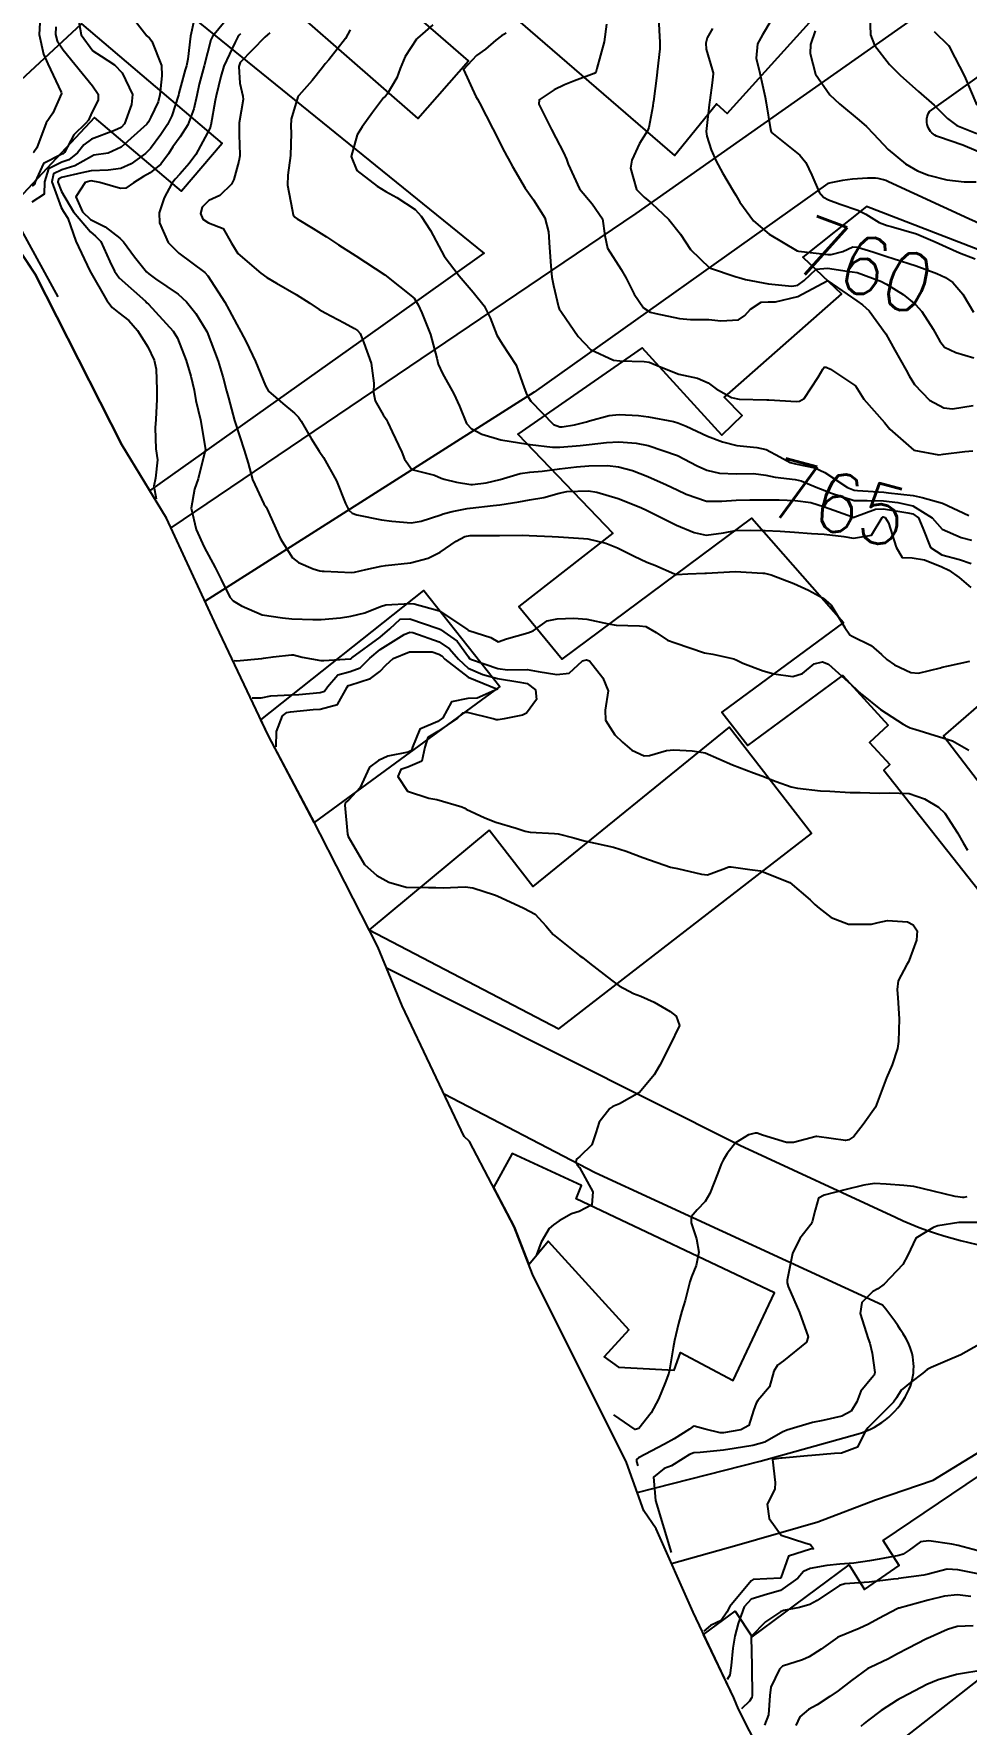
# Model space of a CAD drawing. Header units: metres. Extents: x 318500 to 325275, y 7408834 to 7428799.
# Drawn here: x 322921.5 to 322984.7, y 7420983.5 to 7421098.1 of the extents above; entities that cross this region are included whole.
import ezdxf
from ezdxf.enums import TextEntityAlignment as Align

# ---------------------------------------------------------------- set-up
doc = ezdxf.new("R2010")
doc.units = ezdxf.units.M
doc.header["$MEASUREMENT"] = 0
for name, color, linetype in [('Area', 45, 'Continuous'), ('Cotas', 45, 'Continuous'), ('Curvas de Nivel 1m', 11, 'Continuous'), ('Curvas de Nivel 5m', 15, 'Continuous'), ('Edificações', 30, 'Continuous'), ('Vias Primárias', 230, 'Continuous')]:
    doc.layers.add(name, color=color, linetype=linetype)
doc.styles.add('Style-STANDARD', font='STANDARD.shx')

msp = doc.modelspace()

# ---------------------------------------------------------------- linework, layer by layer
at = {"layer": 'Area'}
msp.add_lwpolyline([(322970.74, 7420981.54), (322969.24, 7420984.48), (322968.93, 7420985.25), (322966.17, 7420991.05), (322963.66, 7420996.7), (322962.83, 7420997.93), (322961.66, 7421001.21), (322955.28, 7421013.99), (322954.04, 7421017.19), (322951, 7421022.97), (322950.64, 7421023.31), (322946.45, 7421032.17), (322944.79, 7421036.19), (322940.31, 7421044.95), (322937.38, 7421050.49), (322933.86, 7421057.93), (322930.47, 7421065.25), (322927.43, 7421070.22), (322921.55, 7421081.81), (322916.46, 7421089.5)], dxfattribs=at)
at = {"layer": 'Curvas de Nivel 1m', "flags": 128}
for points, elevation in [([(322924.49, 7421099.05), (322924.67, 7421098.04), (322925.47, 7421096.96), (322926.03, 7421096.59), (322926.94, 7421096.01), (322927.45, 7421095.46), (322928.16, 7421093.99), (322928.1, 7421093.31), (322927.62, 7421092), (322927.4, 7421091.75), (322926.93, 7421091.54), (322925.39, 7421090.97), (322924.85, 7421090.57), (322924.43, 7421090.04), (322923.85, 7421089.57), (322923.37, 7421089.41), (322922.46, 7421088.96), (322922.2, 7421088.07), (322922.17, 7421087.23), (322921.33, 7421086.7)], 771), ([(322921.92, 7421099.66), (322921.84, 7421098.07), (322922.12, 7421096.73), (322922.42, 7421096.07), (322923.32, 7421094.16), (322923.34, 7421094.05), (322922.75, 7421092.72), (322922.31, 7421092.07), (322921.68, 7421090.37), (322921.48, 7421090.08), (322921.43, 7421090.03)], 773), ([(322932.35, 7421099.08), (322932.09, 7421097.94), (322931.91, 7421096.39), (322931.81, 7421095.94), (322931.74, 7421095.67), (322931.44, 7421094.59), (322931.3, 7421094.08), (322931.27, 7421093.95), (322930.82, 7421092.55), (322930.54, 7421091.96), (322930.08, 7421091.27), (322929.38, 7421090.33), (322929.03, 7421089.98), (322928.07, 7421089.29), (322927.36, 7421088.97), (322926.51, 7421088.87), (322925.36, 7421088.82), (322924.72, 7421088.67), (322923.35, 7421088.36), (322923.14, 7421088.26), (322923.1, 7421088.05), (322923.34, 7421087.42), (322924.17, 7421086.04), (322925.31, 7421084.67), (322925.66, 7421084.38), (322926.01, 7421084.02), (322926.63, 7421082.66), (322926.93, 7421082.01), (322927.26, 7421081.55), (322929.03, 7421079.97), (322929.14, 7421079.87), (322929.24, 7421079.77), (322930.91, 7421077.95), (322931.21, 7421077.47), (322931.8, 7421075.94), (322932.12, 7421074.88), (322932.33, 7421073.93), (322932.46, 7421073.24), (322932.76, 7421071.93), (322933.11, 7421069.92), (322932.71, 7421068.3), (322932.61, 7421067.93), (322932.37, 7421067.23), (322932.13, 7421065.93), (322932.48, 7421064.49), (322933.02, 7421063.29), (322933.77, 7421061.91), (322934.18, 7421061.09), (322934.76, 7421059.89), (322934.98, 7421059.66), (322935.55, 7421059.31), (322936.96, 7421058.71), (322938.32, 7421058.49), (322938.96, 7421058.44), (322940.39, 7421058.38), (322940.96, 7421058.38), (322942.27, 7421058.49), (322942.96, 7421058.62), (322943.91, 7421058.83), (322944.97, 7421059.27), (322945.34, 7421059.39), (322946.98, 7421059.47), (322947.25, 7421059.45), (322948.97, 7421058.97), (322950.89, 7421057.68), (322950.92, 7421057.65), (322950.95, 7421057.63), (322952.45, 7421057.16), (322952.94, 7421056.88), (322953.51, 7421057.08), (322954.95, 7421057.49), (322955.33, 7421057.62), (322956.28, 7421058.29), (322956.96, 7421058.44), (322958.07, 7421058.48), (322958.96, 7421058.4), (322960.43, 7421058.09), (322960.96, 7421058), (322962.52, 7421057.96), (322962.96, 7421057.9), (322963.65, 7421057.51), (322964.43, 7421056.98), (322964.94, 7421056.81), (322965.95, 7421056.47), (322966.94, 7421056.13), (322967.5, 7421056.03), (322968.93, 7421055.71), (322969.12, 7421055.62), (322969.53, 7421055.43), (322970.92, 7421054.91), (322971.63, 7421054.69), (322972.92, 7421054.51), (322973.58, 7421054.72), (322974.37, 7421055.37), (322974.93, 7421055.51), (322975.34, 7421055.36), (322976.91, 7421053.95), (322977.59, 7421053.32), (322978.88, 7421052.28), (322980.41, 7421051.29), (322980.7, 7421051.12), (322980.87, 7421051.04), (322981.2, 7421050.94), (322982.86, 7421050.43), (322983.76, 7421050.15), (322984.85, 7421049.52)], 769), ([(322934.44, 7421098.97), (322933.58, 7421097.92), (322933.48, 7421097.69), (322933.01, 7421095.93), (322932.68, 7421094.69), (322932.52, 7421093.93), (322932.32, 7421093.03), (322931.91, 7421091.94), (322931.39, 7421091.13), (322930.89, 7421090.45), (322930.59, 7421089.96), (322930.07, 7421089.26), (322929.36, 7421088.69), (322928.91, 7421088.43), (322928.23, 7421087.99), (322927.71, 7421087.63), (322927.34, 7421087.62), (322925.94, 7421088.02), (322925.35, 7421088.13), (322925.26, 7421088.12), (322924.96, 7421088.03), (322924.32, 7421087.05), (322924.76, 7421086.04), (322925.31, 7421085.51), (322926.31, 7421085.02), (322927.3, 7421084.25), (322927.43, 7421084.12), (322927.54, 7421084), (322928.29, 7421082.99), (322929.11, 7421081.97), (322929.27, 7421081.82), (322929.73, 7421081.5), (322931.25, 7421080.45), (322931.82, 7421079.94), (322932.45, 7421079.15), (322933.2, 7421077.92), (322933.22, 7421077.87), (322933.96, 7421075.91), (322934.31, 7421074.77), (322934.54, 7421073.9), (322934.67, 7421073.41), (322935.08, 7421071.89), (322935.14, 7421071.68), (322935.73, 7421069.88), (322936, 7421068.98), (322936.29, 7421067.88), (322937.06, 7421066.23), (322937.21, 7421066.01), (322937.3, 7421065.87), (322937.46, 7421065.46), (322938.19, 7421063.85), (322939.01, 7421062.57), (322939.41, 7421062.24), (322940.41, 7421061.82), (322940.87, 7421061.68), (322941.01, 7421061.67), (322941.15, 7421061.67), (322943.01, 7421061.58), (322943.2, 7421061.59), (322943.97, 7421061.78), (322945.01, 7421062), (322945.3, 7421062.04), (322947.01, 7421062.23), (322948.2, 7421062.54), (322949.02, 7421062.96), (322950.11, 7421063.69), (322950.7, 7421064.02), (322951.04, 7421064.08), (322952.6, 7421064.09), (322953.04, 7421064.09), (322954.57, 7421064.1), (322955.04, 7421064.09), (322956.62, 7421064.02), (322957.04, 7421063.98), (322958.73, 7421063.87), (322959.03, 7421063.85), (322960.25, 7421063.56), (322961.03, 7421063.24), (322962.16, 7421062.67), (322963.02, 7421062.28), (322963.56, 7421062.06), (322964.91, 7421061.49), (322965.01, 7421061.45), (322965.06, 7421061.44), (322965.8, 7421061.48), (322966.95, 7421061.53), (322967.01, 7421061.53), (322967.08, 7421061.53), (322969.01, 7421061.63), (322970.9, 7421061.53), (322971.01, 7421061.52), (322971.1, 7421061.5), (322971.46, 7421061.41), (322973, 7421060.82), (322973.99, 7421060.38), (322974.99, 7421059.83), (322975.53, 7421059.35), (322976.45, 7421057.85), (322976.78, 7421057.34), (322976.95, 7421057.25), (322978.24, 7421056.62), (322978.94, 7421056.02), (322979.29, 7421055.66), (322979.81, 7421055.3), (322980.92, 7421054.8), (322981.45, 7421054.75), (322982.93, 7421055.11), (322983.05, 7421055.14), (322983.49, 7421055.25), (322984.93, 7421055.56)], 768), ([(322963.83, 7421099.19), (322963.9, 7421097.52), (322963.9, 7421097.1), (322963.72, 7421095.52), (322963.7, 7421095.28), (322963.47, 7421093.52), (322963.46, 7421093.48), (322963.43, 7421093.2), (322963.16, 7421091.76), (322963.07, 7421091.53), (322962.53, 7421090.67), (322962.01, 7421089.54), (322961.92, 7421089), (322962.33, 7421087.54), (322962.85, 7421087.03), (322963.34, 7421086.62), (322964.53, 7421085.51), (322965.32, 7421084.52), (322965.98, 7421083.49), (322967.28, 7421082.24), (322969.09, 7421081.63), (322969.27, 7421081.57), (322969.72, 7421081.44), (322971.27, 7421081.16), (322972.86, 7421080.99), (322973.27, 7421081.07), (322973.7, 7421081.38), (322974.51, 7421082.15), (322975.28, 7421082.22), (322976.61, 7421082.02), (322977.28, 7421081.91), (322978.93, 7421081.32), (322979.15, 7421081.19), (322979.27, 7421081.12), (322980.4, 7421080.43), (322981.25, 7421079.74), (322981.67, 7421079.28), (322982.43, 7421078.07), (322982.88, 7421077.26), (322983.21, 7421076.85), (322983.97, 7421076.49), (322985.2, 7421076.13)], 761), ([(322971.51, 7421099.11), (322970.88, 7421098.03), (322970.53, 7421097.43), (322970.45, 7421096.45), (322970.69, 7421095.43), (322971.04, 7421093.82), (322971.11, 7421093.42), (322971.41, 7421091.61), (322971.46, 7421091.46), (322971.48, 7421091.42), (322973.39, 7421089.88), (322973.8, 7421089.38), (322974.22, 7421088.52), (322974.7, 7421087.37), (322975, 7421087.02), (322975.34, 7421086.84), (322976.14, 7421086.56), (322977.34, 7421086.15), (322977.88, 7421085.87), (322978.77, 7421085.32), (322979.33, 7421085.1), (322979.59, 7421085.04), (322981.32, 7421084.55), (322982.57, 7421084), (322983.31, 7421083.65), (322984.22, 7421083.25), (322985.29, 7421082.84)], 759), ([(322978.15, 7421099.33), (322978.2, 7421098.03), (322978.47, 7421097.33), (322979.47, 7421096.03), (322980.21, 7421095.3), (322981.44, 7421094.2), (322982.5, 7421093.27), (322983.42, 7421092.36), (322984.04, 7421091.88), (322985.41, 7421091.35)], 757), ([(322922.97, 7421098.58), (322922.95, 7421098.06), (322923.06, 7421097.64), (322923.47, 7421097.02), (322924.25, 7421096.04), (322925.44, 7421094.59), (322925.84, 7421094.02), (322925.84, 7421093.61), (322925.41, 7421092.77), (322925.18, 7421092.26), (322924.97, 7421092.03), (322924.18, 7421091.26), (322923.54, 7421090.05), (322923.46, 7421089.97), (322923.38, 7421089.95), (322922.12, 7421089.31), (322921.55, 7421088.08), (322921.51, 7421087.91), (322921.35, 7421087.77)], 772), ([(322935.48, 7421098.11), (322935.38, 7421098.01), (322935.3, 7421097.9), (322935.11, 7421097.54), (322934.35, 7421095.91), (322934.15, 7421095.21), (322933.84, 7421093.91), (322933.76, 7421093.58), (322933.47, 7421091.92), (322933.4, 7421091.69), (322932.45, 7421089.93), (322931.99, 7421089.32), (322931.36, 7421088.6), (322931.06, 7421088.25), (322930.83, 7421087.96), (322930.3, 7421086.99), (322929.97, 7421085.96), (322929.99, 7421085.29), (322930.57, 7421083.96), (322931.29, 7421083.24), (322933.07, 7421081.92), (322933.27, 7421081.7), (322934.42, 7421079.9), (322934.71, 7421079.37), (322935.23, 7421078.39), (322935.51, 7421077.89), (322935.87, 7421077.22), (322936.5, 7421075.88), (322937.17, 7421074.23), (322937.37, 7421073.87), (322938.34, 7421073.04), (322939.15, 7421072.39), (322939.42, 7421072.11), (322939.6, 7421071.83), (322940.28, 7421070.67), (322940.81, 7421069.81), (322941.1, 7421069.37), (322941.99, 7421067.8), (322942.6, 7421066.26), (322942.83, 7421065.79), (322943.06, 7421065.6), (322943.36, 7421065.48), (322945.05, 7421065.15), (322945.74, 7421065.05), (322947.05, 7421064.94), (322947.73, 7421065.05), (322949.06, 7421065.49), (322949.23, 7421065.54), (322949.84, 7421065.7), (322950.84, 7421065.91), (322951.06, 7421065.94), (322952.61, 7421066.12), (322953.07, 7421066.17), (322954.35, 7421066.36), (322955.07, 7421066.49), (322956.04, 7421066.65), (322957.08, 7421066.96), (322957.6, 7421067.07), (322959.08, 7421067.1), (322959.63, 7421067.01), (322961.08, 7421066.6), (322962.61, 7421065.98), (322963.06, 7421065.78), (322963.6, 7421065.51), (322965.05, 7421064.79), (322966.24, 7421064.28), (322967.04, 7421064.11), (322968.23, 7421064.27), (322969.04, 7421064.42), (322970.03, 7421064.45), (322971.05, 7421064.42), (322972.07, 7421064.38), (322973.04, 7421064.31), (322974.2, 7421064.21), (322975.04, 7421064.17), (322976.38, 7421064.01), (322977.04, 7421063.89), (322978.26, 7421064.11), (322978.98, 7421065.31), (322979.03, 7421065.34), (322979.06, 7421065.34), (322979.18, 7421065.31), (322979.41, 7421064.95), (322979.92, 7421063.3), (322980.33, 7421062.6), (322981.02, 7421062.57), (322981.86, 7421062.43), (322983.02, 7421061.95), (322983.5, 7421061.73), (322984.21, 7421061.24), (322985, 7421060.55)], 767), ([(322937.48, 7421098.17), (322937.31, 7421098.04), (322937.14, 7421097.88), (322935.46, 7421096.17), (322935.36, 7421095.89), (322935.44, 7421094.77), (322935.65, 7421093.89), (322935.67, 7421093.65), (322935.4, 7421092.06), (322935.38, 7421091.91), (322935.38, 7421091.89), (322935.38, 7421091.87), (322935.39, 7421091.25), (322935.44, 7421089.89), (322935.44, 7421089.83), (322935.37, 7421089.47), (322935.03, 7421088.22), (322934.86, 7421087.9), (322934.09, 7421087.15), (322933.33, 7421086.81), (322932.89, 7421086.36), (322932.78, 7421085.93), (322932.92, 7421085.53), (322933.31, 7421085.29), (322934.31, 7421084.91), (322934.86, 7421083.9), (322935.29, 7421083.21), (322936.86, 7421081.87), (322937.27, 7421081.58), (322937.93, 7421081.19), (322939.25, 7421080.43), (322940.18, 7421079.83), (322940.82, 7421079.4), (322941.23, 7421079.18), (322942.51, 7421078.51), (322943.22, 7421078.12), (322943.42, 7421077.99), (322943.59, 7421077.78), (322943.84, 7421077.15), (322944.33, 7421075.77), (322944.53, 7421074.41), (322944.5, 7421073.77), (322944.6, 7421073.22), (322945.15, 7421072.27), (322945.36, 7421071.97), (322945.48, 7421071.75), (322945.77, 7421071.11), (322946.41, 7421069.74), (322946.61, 7421069.25), (322947.1, 7421068.56), (322948.64, 7421068.17), (322949.09, 7421067.98), (322949.29, 7421067.9), (322950.13, 7421067.69), (322951.09, 7421067.55), (322951.22, 7421067.55), (322952.13, 7421067.66), (322953.09, 7421067.88), (322954.44, 7421068.29), (322955.1, 7421068.38), (322955.93, 7421068.45), (322957.1, 7421068.61), (322958.27, 7421068.75), (322959.1, 7421068.8), (322960.37, 7421068.83), (322961.1, 7421068.75), (322962.06, 7421068.5), (322963.1, 7421068.08), (322964.36, 7421067.51), (322965.09, 7421067.17), (322965.69, 7421066.88), (322967.07, 7421066.42), (322968.12, 7421066.41), (322969.08, 7421066.48), (322970.01, 7421066.5), (322971.08, 7421066.51), (322971.99, 7421066.49), (322973.08, 7421066.45), (322974.14, 7421066.31), (322975.07, 7421066.02), (322976.98, 7421065.34), (322977.06, 7421065.31), (322977.08, 7421065.32), (322977.12, 7421065.34), (322978.52, 7421065.86), (322979.07, 7421065.88), (322980.72, 7421065.63), (322981.06, 7421065.54), (322981.45, 7421065.28), (322981.74, 7421064.58), (322982.26, 7421063.27), (322983.03, 7421062.78), (322984.23, 7421062.45), (322985.02, 7421062.19)], 766), ([(322948.51, 7421098.71), (322947.48, 7421097.81), (322947.45, 7421097.78), (322947.42, 7421097.74), (322946.65, 7421096.57), (322946.31, 7421095.75), (322946.09, 7421095.12), (322945.43, 7421094.02), (322945.31, 7421093.88), (322945.18, 7421093.76), (322944.42, 7421092.77), (322943.73, 7421091.79), (322943.39, 7421091.25), (322942.99, 7421089.79), (322943.37, 7421088.84), (322944.75, 7421087.77), (322945.34, 7421087.42), (322946.09, 7421087), (322947.33, 7421086.2), (322947.74, 7421085.73), (322948.37, 7421084.77), (322948.92, 7421083.71), (322949.29, 7421083.03), (322950.3, 7421081.69), (322951.25, 7421080.58), (322951.99, 7421079.67), (322952.41, 7421078.85), (322952.85, 7421077.66), (322953.21, 7421077.09), (322954.18, 7421075.64), (322954.72, 7421074.09), (322954.89, 7421073.63), (322955.16, 7421073.19), (322956.7, 7421071.61), (322957.14, 7421071.45), (322957.29, 7421071.45), (322958.12, 7421071.59), (322958.93, 7421071.79), (322959.14, 7421071.85), (322960.48, 7421072.23), (322961.15, 7421072.29), (322962.46, 7421072.22), (322963.15, 7421072.13), (322964.84, 7421071.81), (322965.14, 7421071.73), (322965.7, 7421071.49), (322967.13, 7421070.82), (322968.15, 7421070.43), (322969.12, 7421070.18), (322970.49, 7421070.05), (322971.12, 7421069.92), (322972.05, 7421069.41), (322972.74, 7421069.03), (322973.11, 7421068.94), (322974.41, 7421068.67), (322975.1, 7421068.36), (322976.64, 7421067.34), (322977.09, 7421067.15), (322977.3, 7421067.13), (322979.09, 7421067.01), (322979.41, 7421066.98), (322981.08, 7421066.79), (322981.69, 7421066.67), (322983.08, 7421066.28), (322984.85, 7421065.44)], 764), ([(322953.49, 7421098.15), (322953.18, 7421097.97), (322952.78, 7421097.67), (322952.09, 7421097.06), (322951.47, 7421096.63), (322950.59, 7421095.69), (322951.43, 7421093.85), (322951.54, 7421093.68), (322951.68, 7421093.42), (322952.59, 7421091.67), (322953.38, 7421090.1), (322953.54, 7421089.81), (322953.62, 7421089.66), (322953.91, 7421089.12), (322954.78, 7421087.64), (322955.34, 7421086.84), (322956.11, 7421085.62), (322956.37, 7421084.67), (322956.44, 7421083.61), (322956.52, 7421082.37), (322956.59, 7421081.61), (322956.7, 7421081.04), (322957.04, 7421079.6), (322957.09, 7421079.45), (322957.24, 7421079.22), (322958.37, 7421077.59), (322959.21, 7421076.69), (322960.77, 7421075.98), (322961.2, 7421075.92), (322962.84, 7421075.88), (322963.19, 7421075.83), (322963.99, 7421075.51), (322965.19, 7421075.02), (322966.46, 7421074.75), (322967.18, 7421074.43), (322967.73, 7421074.02), (322968.77, 7421073.45), (322969.17, 7421073.34), (322969.28, 7421073.33), (322971.17, 7421073.29), (322971.3, 7421073.29), (322973.17, 7421073.16), (322973.37, 7421073.19), (322973.7, 7421073.38), (322974.64, 7421074.82), (322974.95, 7421075.36), (322975.05, 7421075.5), (322975.19, 7421075.49), (322975.49, 7421075.36), (322977.18, 7421074.23), (322977.51, 7421073.68), (322977.74, 7421073.33), (322979.15, 7421071.75), (322979.5, 7421071.3), (322981.12, 7421069.86), (322982.82, 7421069.56), (322983.12, 7421069.6), (322984.59, 7421069.77), (322985.12, 7421069.83)], 763), ([(322960.3, 7421098.77), (322960.13, 7421097.57), (322959.64, 7421095.76), (322959.6, 7421095.58), (322959.56, 7421095.48), (322959.46, 7421095.41), (322958.13, 7421094.91), (322957.45, 7421094.64), (322956.75, 7421094.3), (322955.73, 7421093.63), (322955.71, 7421093.34), (322956.56, 7421091.61), (322956.85, 7421091.06), (322957.38, 7421090.05), (322957.59, 7421089.6), (322957.7, 7421089.27), (322958.47, 7421087.59), (322959.33, 7421086.57), (322960.02, 7421085.57), (322960.18, 7421084.44), (322960.37, 7421083.56), (322961.28, 7421082.13), (322961.62, 7421081.54), (322962.18, 7421080.45), (322962.81, 7421079.53), (322963.25, 7421079.24), (322963.63, 7421079.13), (322965.24, 7421078.8), (322965.99, 7421078.73), (322967.24, 7421078.73), (322968.04, 7421078.65), (322969.24, 7421078.7), (322969.68, 7421079), (322970.06, 7421079.43), (322970.77, 7421079.91), (322971.26, 7421079.93), (322971.76, 7421079.92), (322973.26, 7421080.3), (322975.25, 7421081.36), (322975.3, 7421081.36), (322977.26, 7421079.99), (322977.65, 7421079.73), (322978.11, 7421079.33), (322979.23, 7421077.76), (322979.49, 7421077.31), (322979.85, 7421076.66), (322980.61, 7421075.29), (322980.81, 7421074.91), (322981.18, 7421074.33), (322982.18, 7421073.27), (322983.16, 7421072.73), (322983.74, 7421072.67), (322985.16, 7421072.89)], 762), ([(322974.43, 7421098.31), (322974.12, 7421097.38), (322974.09, 7421096.78), (322974.47, 7421095.37), (322975.44, 7421093.97), (322976.09, 7421093.35), (322977.42, 7421092.26), (322977.91, 7421091.83), (322978.39, 7421091.33), (322979.39, 7421090.27), (322980.57, 7421089.29), (322981.37, 7421088.82), (322982.12, 7421088.52), (322983.36, 7421088.2), (322984.55, 7421088.06), (322985.36, 7421088.07)], 758), ([(322982.5, 7421098.27), (322983.49, 7421097.31), (322983.52, 7421097.29), (322983.53, 7421097.26), (322983.58, 7421097.16), (322984.56, 7421095.24), (322985.39, 7421093.27)], 756), ([(322920.64, 7421084.76), (322923.09, 7421080.28)], 771), ([(322936.28, 7421053.08), (322936.89, 7421053.08), (322937.54, 7421053.21), (322938.89, 7421053.27), (322939.43, 7421053.29), (322940.89, 7421053.44), (322941.17, 7421053.53), (322941.38, 7421053.81), (322942.09, 7421054.62), (322942.92, 7421054.85), (322943.6, 7421055.1), (322944.25, 7421055.77), (322944.94, 7421056.36), (322946.58, 7421057.37), (322946.95, 7421057.53), (322947.17, 7421057.51), (322948.94, 7421056.87), (322949.64, 7421056.4), (322950.25, 7421055.69), (322950.92, 7421055.09), (322951.92, 7421054.66), (322952.91, 7421054.38), (322954.41, 7421054.14), (322954.91, 7421054.04), (322955.49, 7421053.62), (322955.55, 7421052.96), (322954.88, 7421052.04), (322954.61, 7421051.89), (322953.36, 7421051.65), (322952.95, 7421051.57), (322952.87, 7421051.57), (322952.81, 7421051.59), (322952.61, 7421051.65), (322950.88, 7421052.08), (322950.54, 7421052.02), (322950.2, 7421051.69), (322948.86, 7421050.78), (322948.19, 7421050.38), (322947.98, 7421049.72), (322947.78, 7421048.78), (322946.83, 7421048.36), (322946.34, 7421048.22), (322946.14, 7421047.74), (322946.81, 7421046.73), (322948.25, 7421046.26), (322948.8, 7421046.18), (322950.49, 7421045.68), (322950.7, 7421045.59), (322950.79, 7421045.52), (322952.05, 7421044.93), (322952.78, 7421044.64), (322954.18, 7421044.24), (322954.77, 7421044.03), (322955.11, 7421043.96), (322956.77, 7421043.87), (322957.01, 7421043.84), (322958.08, 7421043.58), (322958.77, 7421043.38), (322959.01, 7421043.32), (322960.76, 7421042.94), (322961.63, 7421042.66), (322962.75, 7421042.24), (322964.64, 7421041.59), (322964.74, 7421041.57), (322965.1, 7421041.49), (322966.73, 7421041.1), (322967.13, 7421041.06), (322968.18, 7421041.45), (322968.58, 7421041.6), (322968.74, 7421041.6), (322970.01, 7421041.42), (322970.74, 7421041.33), (322970.84, 7421041.3), (322972.73, 7421040.54), (322974.11, 7421039.37), (322974.41, 7421039.06), (322974.7, 7421038.8), (322975.53, 7421038.18), (322976.69, 7421037.73), (322978.27, 7421037.73), (322978.7, 7421037.83), (322979.35, 7421037.96), (322980.7, 7421037.88), (322981.09, 7421037.67), (322981.36, 7421037.27), (322981.31, 7421036.64), (322980.81, 7421035.28), (322980.76, 7421035.17), (322980.66, 7421034.98), (322980.06, 7421033.87), (322980, 7421033.29), (322980.05, 7421032.72), (322980.14, 7421031.29), (322980.1, 7421029.77), (322980.03, 7421029.29), (322979.67, 7421028.19), (322979.27, 7421027.3), (322978.53, 7421025.31), (322977.7, 7421024.13), (322977.07, 7421023.32), (322976.73, 7421023.1), (322976.5, 7421023.05), (322974.55, 7421023.31), (322974.5, 7421023.31), (322972.98, 7421022.9), (322972.49, 7421022.9), (322970.88, 7421023.41), (322970.5, 7421023.54), (322970.37, 7421023.55), (322969.91, 7421023.42), (322969.05, 7421022.88), (322968.48, 7421022.16), (322968.2, 7421021.72), (322968.06, 7421021.45), (322967.84, 7421020.83), (322967.31, 7421019.46), (322966.98, 7421018.92), (322966.43, 7421018.35), (322966.04, 7421017.86), (322966.04, 7421017.47), (322966.4, 7421016.37), (322966.56, 7421015.47), (322966.38, 7421014.57), (322966.05, 7421013.8), (322965.94, 7421013.47), (322965.63, 7421012.2), (322965.41, 7421011.48), (322965.17, 7421010.64), (322964.9, 7421009.48), (322964.81, 7421008.98), (322964.57, 7421007.49), (322964.51, 7421007.27), (322964.28, 7421006.62), (322963.83, 7421005.5), (322963.32, 7421004.58), (322962.49, 7421003.52), (322962.23, 7421003.44), (322960.8, 7421004.43)], 771), ([(322937.89, 7421049.75), (322937.92, 7421050.79), (322938.32, 7421051.85), (322938.63, 7421052.08), (322938.87, 7421052.13), (322940.4, 7421052.29), (322940.88, 7421052.31), (322942.05, 7421052.63), (322942.71, 7421053.79), (322942.79, 7421053.9), (322942.9, 7421053.94), (322944.29, 7421054.39), (322944.92, 7421054.86), (322945.36, 7421055.32), (322945.82, 7421055.75), (322946.93, 7421056.2), (322948.47, 7421056.18), (322948.93, 7421056.04), (322949.14, 7421055.91), (322949.34, 7421055.7), (322950.91, 7421054.47), (322952.9, 7421053.65), (322951.52, 7421053.04), (322950.89, 7421053.03), (322949.79, 7421052.79), (322949.2, 7421051.71), (322948.87, 7421051.46), (322947.63, 7421050.95), (322947.15, 7421049.73), (322947.08, 7421049.49), (322946.84, 7421049.38), (322945.47, 7421049.12), (322944.84, 7421048.82), (322944.23, 7421048.37), (322943.95, 7421047.77), (322943.6, 7421046.99), (322942.8, 7421046.14), (322942.61, 7421045.98), (322942.56, 7421045.79), (322942.74, 7421043.82), (322942.77, 7421043.66), (322943.88, 7421041.77), (322944.73, 7421041.02), (322945.54, 7421040.57), (322946.72, 7421040.24), (322948.22, 7421040.21), (322948.72, 7421040.2), (322949.21, 7421040.19), (322950.72, 7421040.26), (322951.24, 7421040.19), (322952.71, 7421039.72), (322952.89, 7421039.65), (322954.7, 7421038.81), (322955.46, 7421038.39), (322956.19, 7421037.61), (322956.68, 7421037.03), (322958.49, 7421035.57), (322958.66, 7421035.45), (322959.15, 7421035.07), (322960.64, 7421033.93), (322961.16, 7421033.54), (322962.12, 7421033.02), (322962.62, 7421032.83), (322963.53, 7421032.42), (322964.61, 7421031.79), (322965.01, 7421031.49), (322965.25, 7421030.84), (322964.58, 7421029.49), (322963.9, 7421028.16), (322963.52, 7421027.51), (322962.54, 7421026.3), (322961.18, 7421025.54), (322960.72, 7421025.35), (322960.53, 7421025.22), (322959.79, 7421024.28), (322959.57, 7421023.56), (322959.3, 7421022.75), (322958.48, 7421021.96), (322958.27, 7421021.78), (322958.22, 7421021.57), (322958.3, 7421021.4), (322958.47, 7421021.21), (322959.37, 7421019.56), (322959.31, 7421018.68), (322958.43, 7421018.23), (322957.93, 7421018.08), (322957.08, 7421017.59), (322956.69, 7421017.33), (322956.41, 7421017.07), (322955.86, 7421016.15), (322955.55, 7421015.29)], 772), ([(322986.15, 7421017.48), (322984.42, 7421017.49), (322984.17, 7421017.48), (322982.76, 7421017.25), (322982.51, 7421017.16), (322982.42, 7421017.12), (322981.26, 7421016.42), (322980.72, 7421015.28), (322980.38, 7421014.63), (322979.11, 7421013.3), (322978.68, 7421012.99), (322978.36, 7421012.8), (322977.6, 7421012.07), (322977.5, 7421011.32), (322978.03, 7421009.6), (322978.14, 7421009.31), (322978.31, 7421008.63), (322978.49, 7421007.31), (322978.45, 7421007.14), (322978.28, 7421006.96), (322977.54, 7421006.05), (322977.26, 7421005.32), (322976.88, 7421004.69), (322976.25, 7421004.34), (322974.96, 7421004.06), (322974.25, 7421003.91), (322972.52, 7421003.39), (322972.31, 7421003.31), (322972.24, 7421003.28), (322971.03, 7421002.59), (322970.22, 7421002.37), (322968.94, 7421002.15), (322968.22, 7421002.04), (322966.64, 7421001.89), (322966.21, 7421001.86), (322965.93, 7421001.76), (322965.49, 7421001.48), (322964.7, 7421000.99), (322964.2, 7421000.79), (322963.48, 7421000.21), (322963.61, 7420998.62), (322964.68, 7420995.11)], 769), ([(322985.56, 7421009.21), (322984.31, 7421008.51), (322983.41, 7421008.13), (322982.3, 7421007.66), (322982.04, 7421007.51), (322981.74, 7421007.26), (322980.91, 7421006.64), (322980.27, 7421006.12), (322979.96, 7421005.59), (322979.75, 7421005.29), (322978.24, 7421003.78), (322978.01, 7421003.55), (322977.82, 7421003.31), (322977.3, 7421002.25), (322976.22, 7421001.85), (322975.74, 7421001.81), (322974.22, 7421001.69), (322973.91, 7421001.67), (322972.21, 7421001.5), (322972.11, 7421001.49), (322971.55, 7421001.4), (322971.72, 7420999.86), (322971.71, 7420999.39), (322971.18, 7420998.39), (322971.31, 7420997.4), (322972.14, 7420996.28), (322973.75, 7420995.75), (322974.13, 7420995.64), (322974.32, 7420995.36), (322974.15, 7420995.34), (322974.13, 7420995.34), (322972.64, 7420994.86), (322972.12, 7420993.39), (322972.1, 7420993.37), (322970.24, 7420993.27), (322970.1, 7420993.19), (322968.66, 7420991.43), (322968.45, 7420991.06), (322968.07, 7420990.5), (322967.35, 7420990.16), (322966.9, 7420989.77)], 768), ([(322985.5, 7420995.21), (322984.14, 7420995.58), (322983.7, 7420995.67), (322982.14, 7420995.9), (322981.58, 7420995.82), (322980.81, 7420995.27), (322980.4, 7420995), (322980.12, 7420994.91), (322978.77, 7420994.66), (322978.12, 7420994.54), (322977.07, 7420994.37), (322976.11, 7420994.31), (322975.23, 7420994.22), (322974.11, 7420994.01), (322973.66, 7420993.81), (322973.26, 7420993.37), (322972.09, 7420992.53), (322971.21, 7420992.27), (322970.09, 7420991.93), (322969.63, 7420991.42), (322969.21, 7420990.28), (322968.99, 7420989.43), (322968.86, 7420988.61), (322968.75, 7420987.43), (322968.65, 7420986.79), (322968.48, 7420986.49)], 767), ([(322985.69, 7420993.62), (322984.11, 7420993.93), (322983.38, 7420993.97), (322982.11, 7420993.64), (322981.8, 7420993.56), (322980.1, 7420993.33), (322980.06, 7420993.32), (322979.75, 7420993.29), (322978.1, 7420993.1), (322976.45, 7420992.98), (322976.1, 7420992.87), (322974.58, 7420991.85), (322974.08, 7420991.58), (322973.37, 7420991.37), (322972.3, 7420991.17), (322972.08, 7420991.08), (322971.08, 7420990.39), (322970.09, 7420989.41), (322970.09, 7420989.37), (322970.14, 7420987.41), (322970.14, 7420987.28), (322970.17, 7420985.41), (322970.15, 7420985.26), (322969.99, 7420985.03), (322969.44, 7420984.5)], 766), ([(322985.15, 7420990.13), (322984.06, 7420990.09), (322983.41, 7420989.88), (322982.05, 7420989.28), (322982.03, 7420989.27), (322981.99, 7420989.25), (322980.72, 7420988.59), (322980.03, 7420988.22), (322979.42, 7420987.9), (322978.16, 7420987.31), (322978.02, 7420987.23), (322976.91, 7420986.42), (322976, 7420985.73), (322975.44, 7420985.34), (322974.57, 7420984.78), (322973.99, 7420984.45), (322973.39, 7420983.96), (322973.14, 7420983.37)], 764), ([(322985.95, 7420987.14), (322984.02, 7420986.82), (322982.78, 7420986.47), (322982.01, 7420986.14), (322980.34, 7420985.27), (322980.12, 7420985.15), (322980, 7420985.08), (322978.91, 7420984.38), (322977.98, 7420983.68), (322977.77, 7420983.51), (322977.54, 7420983.31)], 763)]:
    msp.add_lwpolyline(points, dxfattribs=dict(at, elevation=elevation))
at = {"layer": 'Curvas de Nivel 5m', "flags": 128}
for points, elevation in [([(322927.8, 7421099.7), (322929.14, 7421097.98), (322929.32, 7421097.81), (322929.48, 7421097.61), (322930.12, 7421095.96), (322930.15, 7421095.26), (322930.01, 7421093.96), (322929.89, 7421093.5), (322929.41, 7421092.46), (322929.24, 7421092.14), (322929.12, 7421091.97), (322927.38, 7421090.42), (322926.5, 7421090.01), (322925.54, 7421089.87), (322925.38, 7421089.79), (322924.25, 7421089.15), (322923.36, 7421088.88), (322922.8, 7421088.61), (322922.68, 7421088.06), (322923.32, 7421086.32), (322923.48, 7421086.05), (322923.77, 7421085.6), (322924.32, 7421084.04), (322925.27, 7421082.03), (322926.43, 7421080.01), (322926.77, 7421079.54), (322927.23, 7421079.19), (322927.9, 7421078.66), (322928.5, 7421077.98), (322929.2, 7421076.88), (322929.62, 7421075.97), (322929.77, 7421075.37), (322929.81, 7421073.96), (322929.8, 7421073.32), (322929.74, 7421071.96), (322929.7, 7421071.39), (322929.75, 7421069.96), (322929.85, 7421069.21), (322929.72, 7421067.96), (322929.61, 7421067.43), (322929.76, 7421066.56)], 770), ([(322942.92, 7421098.37), (322942.6, 7421097.8), (322941.47, 7421096.34), (322941.21, 7421096.07), (322941.03, 7421095.82), (322940.33, 7421094.95), (322939.43, 7421093.92), (322939.39, 7421093.88), (322939.37, 7421093.84), (322938.92, 7421092.33), (322938.9, 7421091.85), (322938.92, 7421091.37), (322938.88, 7421089.85), (322938.69, 7421088.52), (322938.67, 7421087.85), (322938.98, 7421086.19), (322939.05, 7421085.84), (322939.16, 7421085.68), (322939.32, 7421085.57), (322940.4, 7421084.91), (322941.31, 7421084.33), (322942.12, 7421083.8), (322943.29, 7421083.06), (322945.27, 7421081.76), (322947.25, 7421080.17), (322947.53, 7421079.73), (322947.78, 7421079.18), (322948.37, 7421077.72), (322948.8, 7421076.11), (322948.88, 7421075.71), (322949.18, 7421075.07), (322949.94, 7421073.7), (322950.32, 7421072.86), (322950.81, 7421071.68), (322951.13, 7421071.33), (322951.84, 7421070.96), (322953.12, 7421070.57), (322954.39, 7421070.37), (322955.12, 7421070.25), (322956.64, 7421070.08), (322957.12, 7421070.08), (322958.51, 7421070.18), (322959.12, 7421070.25), (322960.3, 7421070.38), (322961.12, 7421070.43), (322962.31, 7421070.35), (322963.12, 7421070.18), (322965.11, 7421069.5), (322966.43, 7421068.81), (322967.1, 7421068.51), (322967.96, 7421068.32), (322969.1, 7421068.27), (322970.25, 7421068.28), (322971.1, 7421068.18), (322971.73, 7421068.04), (322973.09, 7421067.87), (322973.49, 7421067.78), (322974.51, 7421067.37), (322975.09, 7421067.13), (322975.47, 7421066.97), (322977.08, 7421066.45), (322977.96, 7421066.45), (322979.08, 7421066.43), (322980.04, 7421066.33), (322981.07, 7421066.09), (322982.37, 7421065.27), (322983.05, 7421064.52), (322984.34, 7421063.94), (322985.04, 7421063.77)], 765), ([(322967.49, 7421098.47), (322967.12, 7421097.84), (322967.03, 7421097.48), (322967.06, 7421097.06), (322967.46, 7421095.68), (322967.51, 7421095.52), (322967.52, 7421095.47), (322967.52, 7421095.4), (322967.45, 7421094.79), (322967.3, 7421093.61), (322967.28, 7421093.47), (322967.26, 7421093.3), (322967.06, 7421091.48), (322967.1, 7421091.16), (322967.39, 7421090.25), (322967.72, 7421089.46), (322968.16, 7421088.67), (322968.89, 7421087.45), (322969.06, 7421087.16), (322969.34, 7421086.7), (322970.27, 7421085.43), (322971.32, 7421084.52), (322973.23, 7421083.39), (322973.3, 7421083.37), (322973.32, 7421083.37), (322975.3, 7421083.13), (322975.53, 7421083.13), (322976.32, 7421083.35), (322976.99, 7421083.65), (322977.3, 7421083.64), (322978.35, 7421083.32), (322979.3, 7421083.01), (322979.72, 7421082.87), (322981.29, 7421082.37), (322982.69, 7421081.85), (322983.27, 7421081.59), (322983.78, 7421081.25), (322984.46, 7421080.44), (322985.17, 7421079.23)], 760), ([(322935.05, 7421055.61), (322935.21, 7421055.59), (322936.93, 7421055.75), (322937.03, 7421055.76), (322937.69, 7421055.86), (322938.93, 7421055.99), (322939.08, 7421055.98), (322939.67, 7421055.83), (322940.93, 7421055.6), (322941.13, 7421055.61), (322942.93, 7421055.72), (322942.98, 7421055.74), (322943.04, 7421055.79), (322944.94, 7421057.18), (322945.61, 7421057.75), (322946.3, 7421058.4), (322946.96, 7421058.44), (322948.89, 7421057.78), (322948.95, 7421057.75), (322949.03, 7421057.71), (322950.16, 7421056.91), (322950.93, 7421055.86), (322951, 7421055.75), (322951.14, 7421055.68), (322952.92, 7421055.05), (322953.59, 7421054.97), (322954.92, 7421054.99), (322955.67, 7421054.86), (322956.92, 7421054.66), (322957.76, 7421054.74), (322958.66, 7421055.57), (322958.93, 7421055.65), (322959.14, 7421055.57), (322960.05, 7421054.43), (322960.41, 7421053.55), (322960.2, 7421052.24), (322960.22, 7421051.56), (322960.86, 7421050.56), (322961.37, 7421050.06), (322962.02, 7421049.53), (322962.84, 7421049.13), (322963.2, 7421049.16), (322964.37, 7421049.5), (322964.85, 7421049.55), (322966.1, 7421049.48), (322966.85, 7421049.37), (322966.99, 7421049.33), (322968.84, 7421048.53), (322970.26, 7421047.99), (322970.83, 7421047.78), (322971.8, 7421047.4), (322972.81, 7421047.04), (322973.25, 7421046.95), (322974.81, 7421046.76), (322975.43, 7421046.73), (322976.81, 7421046.66), (322977.49, 7421046.64), (322978.81, 7421046.61), (322979.49, 7421046.62), (322980.81, 7421046.59), (322981.85, 7421046.22), (322982.8, 7421045.65), (322983.22, 7421045.25), (322984.1, 7421043.91), (322984.48, 7421043.23), (322984.76, 7421042.74)], 770), ([(322984.72, 7421019.23), (322984.51, 7421019.17), (322984.45, 7421019.17), (322983.93, 7421019.24), (322982.45, 7421019.6), (322981.12, 7421019.93), (322980.46, 7421020), (322979.25, 7421020.09), (322978.46, 7421020.13), (322977.75, 7421020.02), (322976.45, 7421019.7), (322975.05, 7421019.35), (322974.67, 7421019.13), (322974.43, 7421018.32), (322974.24, 7421017.54), (322974.15, 7421017.36), (322973.39, 7421016.4), (322972.9, 7421015.38), (322972.55, 7421013.57), (322972.54, 7421013.39), (322972.6, 7421013.15), (322973.37, 7421011.37), (322973.96, 7421009.72), (322973.86, 7421009.37), (322972.3, 7421008.11), (322971.88, 7421007.81), (322971.63, 7421007.4), (322971.34, 7421006.33), (322970.55, 7421005.41), (322970.43, 7421005.24), (322970.25, 7421004.74), (322969.94, 7421003.71), (322969.39, 7421003.42), (322968.23, 7421003.23), (322968.01, 7421003.23), (322966.98, 7421003.46), (322966.23, 7421003.66), (322966.09, 7421003.61), (322965.93, 7421003.47), (322964.89, 7421002.82), (322964.22, 7421002.45), (322962.47, 7421001.52), (322962.32, 7421001.41), (322962.32, 7421001.28), (322962.41, 7421000.99)], 770), ([(322985, 7420992.12), (322984.09, 7420992.23), (322983.2, 7420992.13), (322982.09, 7420991.86), (322980.13, 7420991.33), (322980.08, 7420991.32), (322979.99, 7420991.28), (322978.75, 7420990.62), (322978.06, 7420990.25), (322977.43, 7420989.95), (322976.05, 7420989.39), (322976.01, 7420989.37), (322975.95, 7420989.33), (322974.85, 7420988.54), (322974.03, 7420988.02), (322973.58, 7420987.82), (322972.23, 7420987.39), (322972.02, 7420987.19), (322971.44, 7420985.96), (322971.37, 7420985.4), (322971.28, 7420984.1), (322971.01, 7420983.4)], 765)]:
    msp.add_lwpolyline(points, dxfattribs=dict(at, elevation=elevation))
at = {"layer": 'Edificações'}
for points in [[(322938.33, 7421107.24), (322934.77, 7421103.5), (322947.5, 7421092.36), (322950.93, 7421096.27)], [(322936.86, 7421051.59), (322947.9, 7421060.36), (322953.07, 7421053.85), (322940.48, 7421044.62), (322937.38, 7421050.49)], [(322952.34, 7421044.1), (322944.21, 7421037.33), (322957.07, 7421030.63), (322974.2, 7421043.87), (322968.62, 7421051.09), (322955.3, 7421040.28)], [(322955.03, 7421014.63), (322956.35, 7421016.21), (322961.81, 7421010.2), (322960.13, 7421008.38), (322961.11, 7421007.68), (322964.89, 7421007.47), (322965.31, 7421008.66), (322968.88, 7421006.77), (322971.68, 7421012.71), (322958.24, 7421019.09), (322958.59, 7421020), (322953.9, 7421022.17), (322952.64, 7421019.86), (322954.04, 7421017.19)]]:
    msp.add_lwpolyline(points, close=True, dxfattribs=at)
for points in [[(322919.02, 7421093.53), (322924.7, 7421098.78), (322934.23, 7421090.66), (322931.48, 7421087.44), (322925.58, 7421092.43), (322919.1, 7421085.51), (322921.55, 7421081.81), (322927.43, 7421070.22), (322929.33, 7421067.12), (322943.67, 7421077.28), (322952, 7421083.22), (322928.23, 7421102.51)], [(322951.8, 7421101.21), (322964.9, 7421089.86), (322967.75, 7421093.35), (322968.48, 7421092.7), (322975.35, 7421100.3)], [(322988.16, 7421082.45), (322977.92, 7421086.4), (322973.6, 7421082.96), (322976.23, 7421080.48), (322968.27, 7421073.46), (322969.5, 7421072.21), (322968.11, 7421070.89), (322962.71, 7421076.81), (322954.29, 7421070.96), (322960.72, 7421064.24), (322954.36, 7421059.27), (322957.29, 7421055.69), (322970.15, 7421065.25), (322976.36, 7421058.17), (322968.12, 7421052.1), (322969.88, 7421049.83), (322976.31, 7421054.58), (322979.38, 7421051.22), (322978.13, 7421050.05), (322979.51, 7421048.56), (322979.09, 7421048.16), (322987.68, 7421037.28)], [(322989.1, 7421042.66), (322983.15, 7421050.47), (322993.92, 7421059.82)], [(322970.74, 7420981.54), (322969.24, 7420984.48), (322968.93, 7420985.25), (322966.88, 7420989.55), (322969.02, 7420991.13), (322970.16, 7420989.38), (322976.74, 7420994.27), (322977.78, 7420992.59), (322980.13, 7420994.22), (322979.04, 7420995.91), (322985.57, 7421000.32)], [(323029.99, 7420976.67), (323022.04, 7420989.45), (323021.04, 7420988.74), (323021.04, 7420988.74), (323020.4, 7420989.8), (323020.4, 7420989.8), (323020.4, 7420989.8), (323012.02, 7420985.12), (323011.03, 7420986.47), (323010.03, 7420985.48), (323004.14, 7420994.84), (323001.44, 7420992.71), (323001.04, 7420992.4), (323000.65, 7420992.89), (322997.22, 7420990.19), (322996.08, 7420991.64), (322988.05, 7420985.34), (322986.52, 7420987.29), (322977.15, 7420979.93)]]:
    msp.add_lwpolyline(points, dxfattribs=at)
at = {"layer": 'Vias Primárias'}
for points in [[(323715.64, 7420145.55, 0), (323709.04, 7420132.94)], [(323831.09, 7420001.79, 0), (323833.84, 7420008.44, 0.220888)], [(323214.16, 7420944.21), (323201.81, 7420939.26, 0.444431), (323201.43, 7420938.24, 0.099943), (323205.07, 7420933.77, 0), (323207.3, 7420931.93, 0.020742)], [(322930.77, 7421064.61), (322962.31, 7421085.91), (322987.27, 7421103.52), (323017.33, 7421126.24), (323030.59, 7421138.04), (323054.46, 7421159.11), (323062.11, 7421166.18, 0.252534), (323063.37, 7421169.85), (323057.08, 7421184.06, -0.086605), (323054.63, 7421193.92), (323054.17, 7421204.62), (323054.79, 7421213.14), (323055.57, 7421224.31, 0.131045), (323053.71, 7421233.91, 0.137655), (323047.67, 7421240.72, 0.293917), (323041, 7421240.72), (323028.59, 7421229.71), (323013.87, 7421217), (322984.57, 7421191.89), (322952.94, 7421164.29), (322920.39, 7421136.24), (322895.9, 7421115.34)], [(322994.13, 7421086.45), (322984.46, 7421090.56), (322982.8, 7421091.11, -0.481424), (322982.19, 7421092.85), (322988.89, 7421097.61)], [(322945.39, 7421034.75), (322969.33, 7421022.72), (322979.88, 7421017.84, 0.090573), (322988.9, 7421015.51, 0.088534), (322997.19, 7421016.39), (323011.74, 7421024.6), (323020.33, 7421030.64), (323027.83, 7421036.9, 0.040442), (323031.76, 7421040.76, 0.181981), (323034.55, 7421048.32, 0.115275), (323033.04, 7421054.61, 0.048418), (323031.06, 7421057.76), (323026.4, 7421061.94), (323019.08, 7421066.94), (323014.08, 7421069.85), (323001.39, 7421077.53), (322994.41, 7421081.25), (322984.86, 7421085.56), (322979.41, 7421088.08, 0.137608), (322977.99, 7421088.31, 0.05111), (322975.29, 7421087.95), (322955.4, 7421073.81), (322933.08, 7421059.63)], [(322962.38, 7420999.18), (322970.72, 7421001.29), (322977.36, 7421003.16, 0.225808), (322980.81, 7421006.18, 0.239685), (322980.59, 7421009.63, 0.040707), (322979.01, 7421011.87), (322972.47, 7421014.88), (322959.53, 7421020.85), (322949.28, 7421026.19)]]:
    msp.add_lwpolyline(points, format="xyb", dxfattribs=at)
msp.add_lwpolyline([(322964.69, 7420994.36), (322969.14, 7420995.61), (322974.63, 7420997.19), (322978.53, 7420998.67), (322982.45, 7421000), (322995.56, 7421008.05)], dxfattribs=at)

# ---------------------------------------------------------------- texts
at = {"layer": 'Cotas', "style": 'Style-STANDARD'}
for s, rotation, p in [('760', 339.4591, (322977.8, 7421082.39, 760)), ('765', 345.1326, (322976.02, 7421066.29, 765))]:
    msp.add_text(s, height=4, rotation=rotation, dxfattribs=at).set_placement(p, align=Align.MIDDLE_CENTER)

doc.saveas('drawing.dxf')
